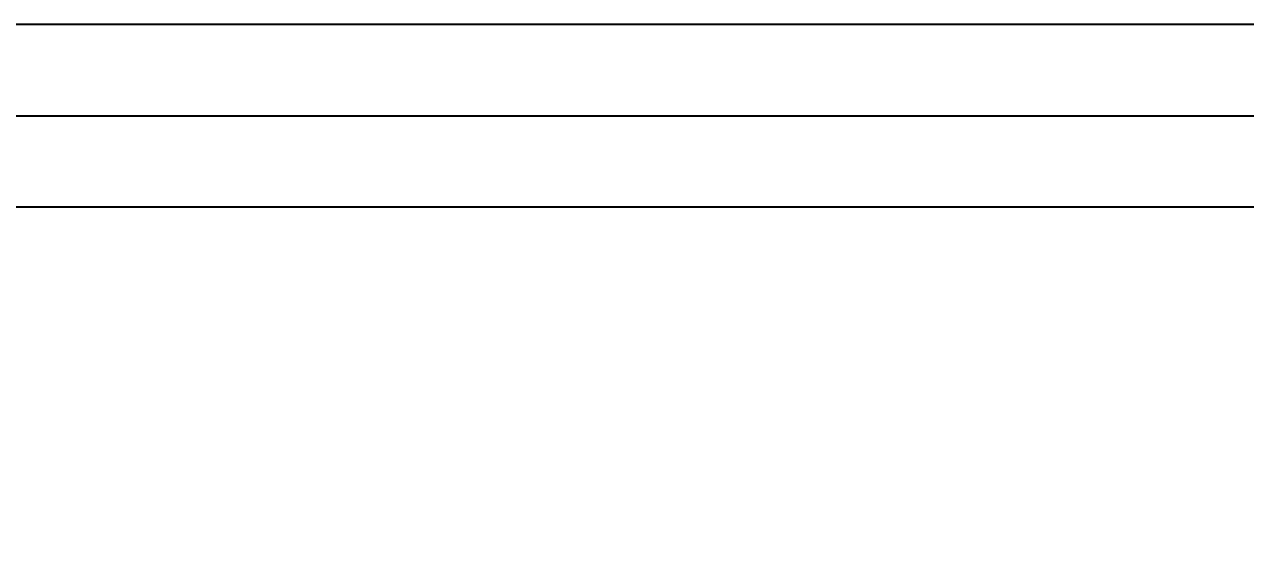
# Model space of a CAD drawing. Header units: millimetres. Extents: x -97344 to -49824, y -57049 to -40247.
# Drawn here: x -63160.4 to -62826.5, y -53478.6 to -53335.2 of the extents above; entities that cross this region are included whole.
import ezdxf

# ---------------------------------------------------------------- set-up
doc = ezdxf.new("R2010")
doc.units = ezdxf.units.MM
doc.header["$LTSCALE"] = 200
doc.header["$PDSIZE"] = -1
doc.linetypes.add('DOT_CENTER', pattern=[14, 12, -1, 0, -1])
doc.layers.add('1', color=7, linetype='Continuous')
doc.layers.add('DIM', color=3, linetype='Continuous')
doc.styles.add('TSSD_Dimension', font='tssdeng.shx', dxfattribs={"width": 0.7, "bigfont": 'hztxt.shx'})
doc.dimstyles.new('TSSD_20_20', dxfattribs={"dimtxt": 60, "dimasz": 20, "dimexe": 20, "dimexo": 50, "dimgap": 20, "dimtad": 1, "dimdec": 0, "dimzin": 0, "dimdsep": 46, "dimtxsty": 'TSSD_Dimension', "dimblk": 'ARCHTICK', "dimcen": 0, "dimdle": 20, "dimclrt": 7, "dimadec": 0, "dimazin": 0, "dimtfac": 1, "dimtdec": 0, "dimtix": 1, "dimtmove": 2, "dimatfit": 3, "dimfxl": 1, "dimtolj": 1, "dimtzin": 0, "dimarcsym": 0})

# ---------------------------------------------------------------- blocks, each defined once
blk = doc.blocks.new('_ArchTick')
at = {"color": 0, "linetype": 'ByBlock', "const_width": 0.5}
blk.add_lwpolyline([(-0.707, -0.707), (0.707, 0.707)], dxfattribs=at)
blk = doc.blocks.new('*D1531')
at = {"layer": 'Defpoints', "color": 0, "transparency": 16777216}
for p in [(-63539.66, -53361.19), (-62539.66, -53361.19), (-62539.66, -53913.98)]:
    blk.add_point(p, dxfattribs=at)
at = {"layer": 'DIM', "color": 0, "lineweight": -2, "transparency": 16777216}
for p, q in [((-63539.66, -53411.19), (-63539.66, -53933.98)), ((-62539.66, -53411.19), (-62539.66, -53933.98)), ((-63559.66, -53913.98), (-62519.66, -53913.98))]:
    blk.add_line(p, q, dxfattribs=at)
at = {"layer": 'DIM', "color": 0, "lineweight": -2, "transparency": 16777216, "xscale": 20, "yscale": 20, "zscale": 20, "rotation": 180}
blk.add_blockref('_ArchTick', (-63539.66, -53913.98), dxfattribs=at)
at = {"layer": 'DIM', "color": 0, "lineweight": -2, "transparency": 16777216, "xscale": 20, "yscale": 20, "zscale": 20}
blk.add_blockref('_ArchTick', (-62539.66, -53913.98), dxfattribs=at)
at = {"layer": 'DIM', "color": 7, "transparency": 16777216, "insert": (-63039.66, -53863.98), "char_height": 60, "attachment_point": 5, "style": 'TSSD_Dimension'}
blk.add_mtext('\\A1;1000', dxfattribs=at)
blk = doc.blocks.new('A$C71905C2D')
at = {"color": 7, "linetype": 'Continuous'}
for p, q in [((945.5, 25), (54.5, 25)), ((945.5, -25), (54.5, -25))]:
    blk.add_line(p, q, dxfattribs=at)
at = {"layer": '1', "color": 1, "linetype": 'DOT_CENTER'}
blk.add_line((47, 0), (957.75, 0), dxfattribs=at)

msp = doc.modelspace()

# ---------------------------------------------------------------- block references
msp.add_blockref('A$C71905C2D', (-63539.67, -53360.19))

# ---------------------------------------------------------------- dimensions: what is measured, and where the dimension line sits
at = {"layer": 'DIM'}
dim = msp.add_linear_dim(base=(-62539.66, -53913.98), p1=(-63539.66, -53361.19), p2=(-62539.66, -53361.19), dimstyle='TSSD_20_20', dxfattribs=at)
dim.commit()
dim.dimension.update_dxf_attribs({"geometry": '*D1531', "text_midpoint": (-63039.66, -53863.98)})

doc.saveas('drawing.dxf')
